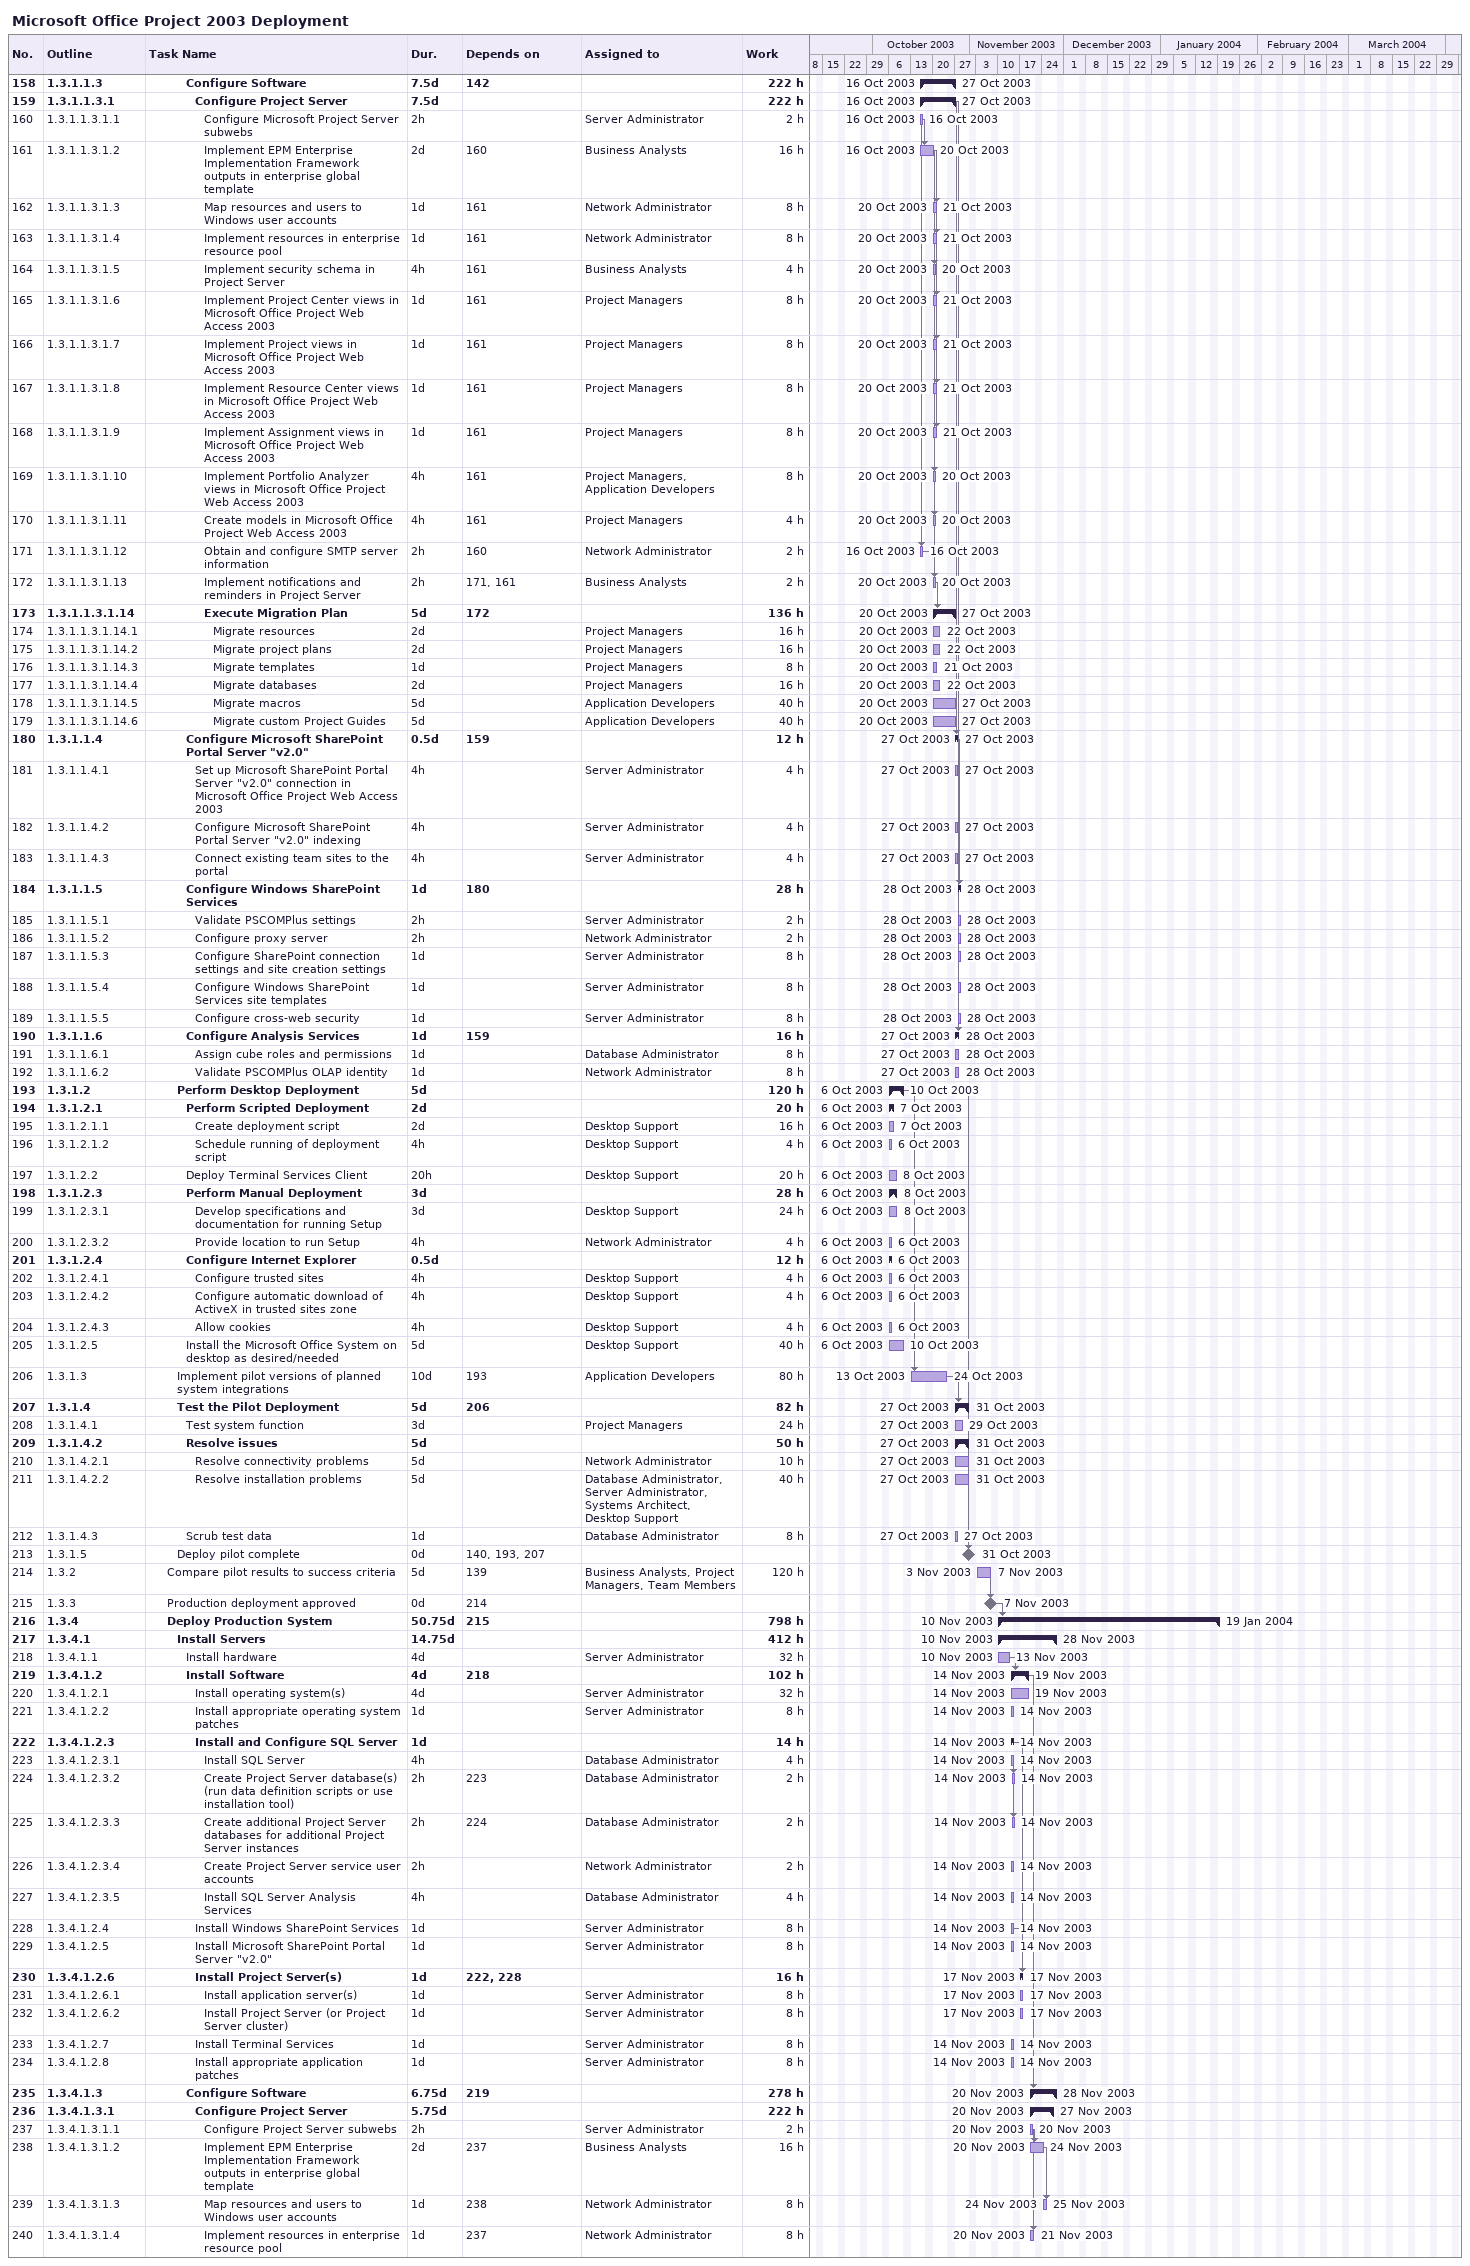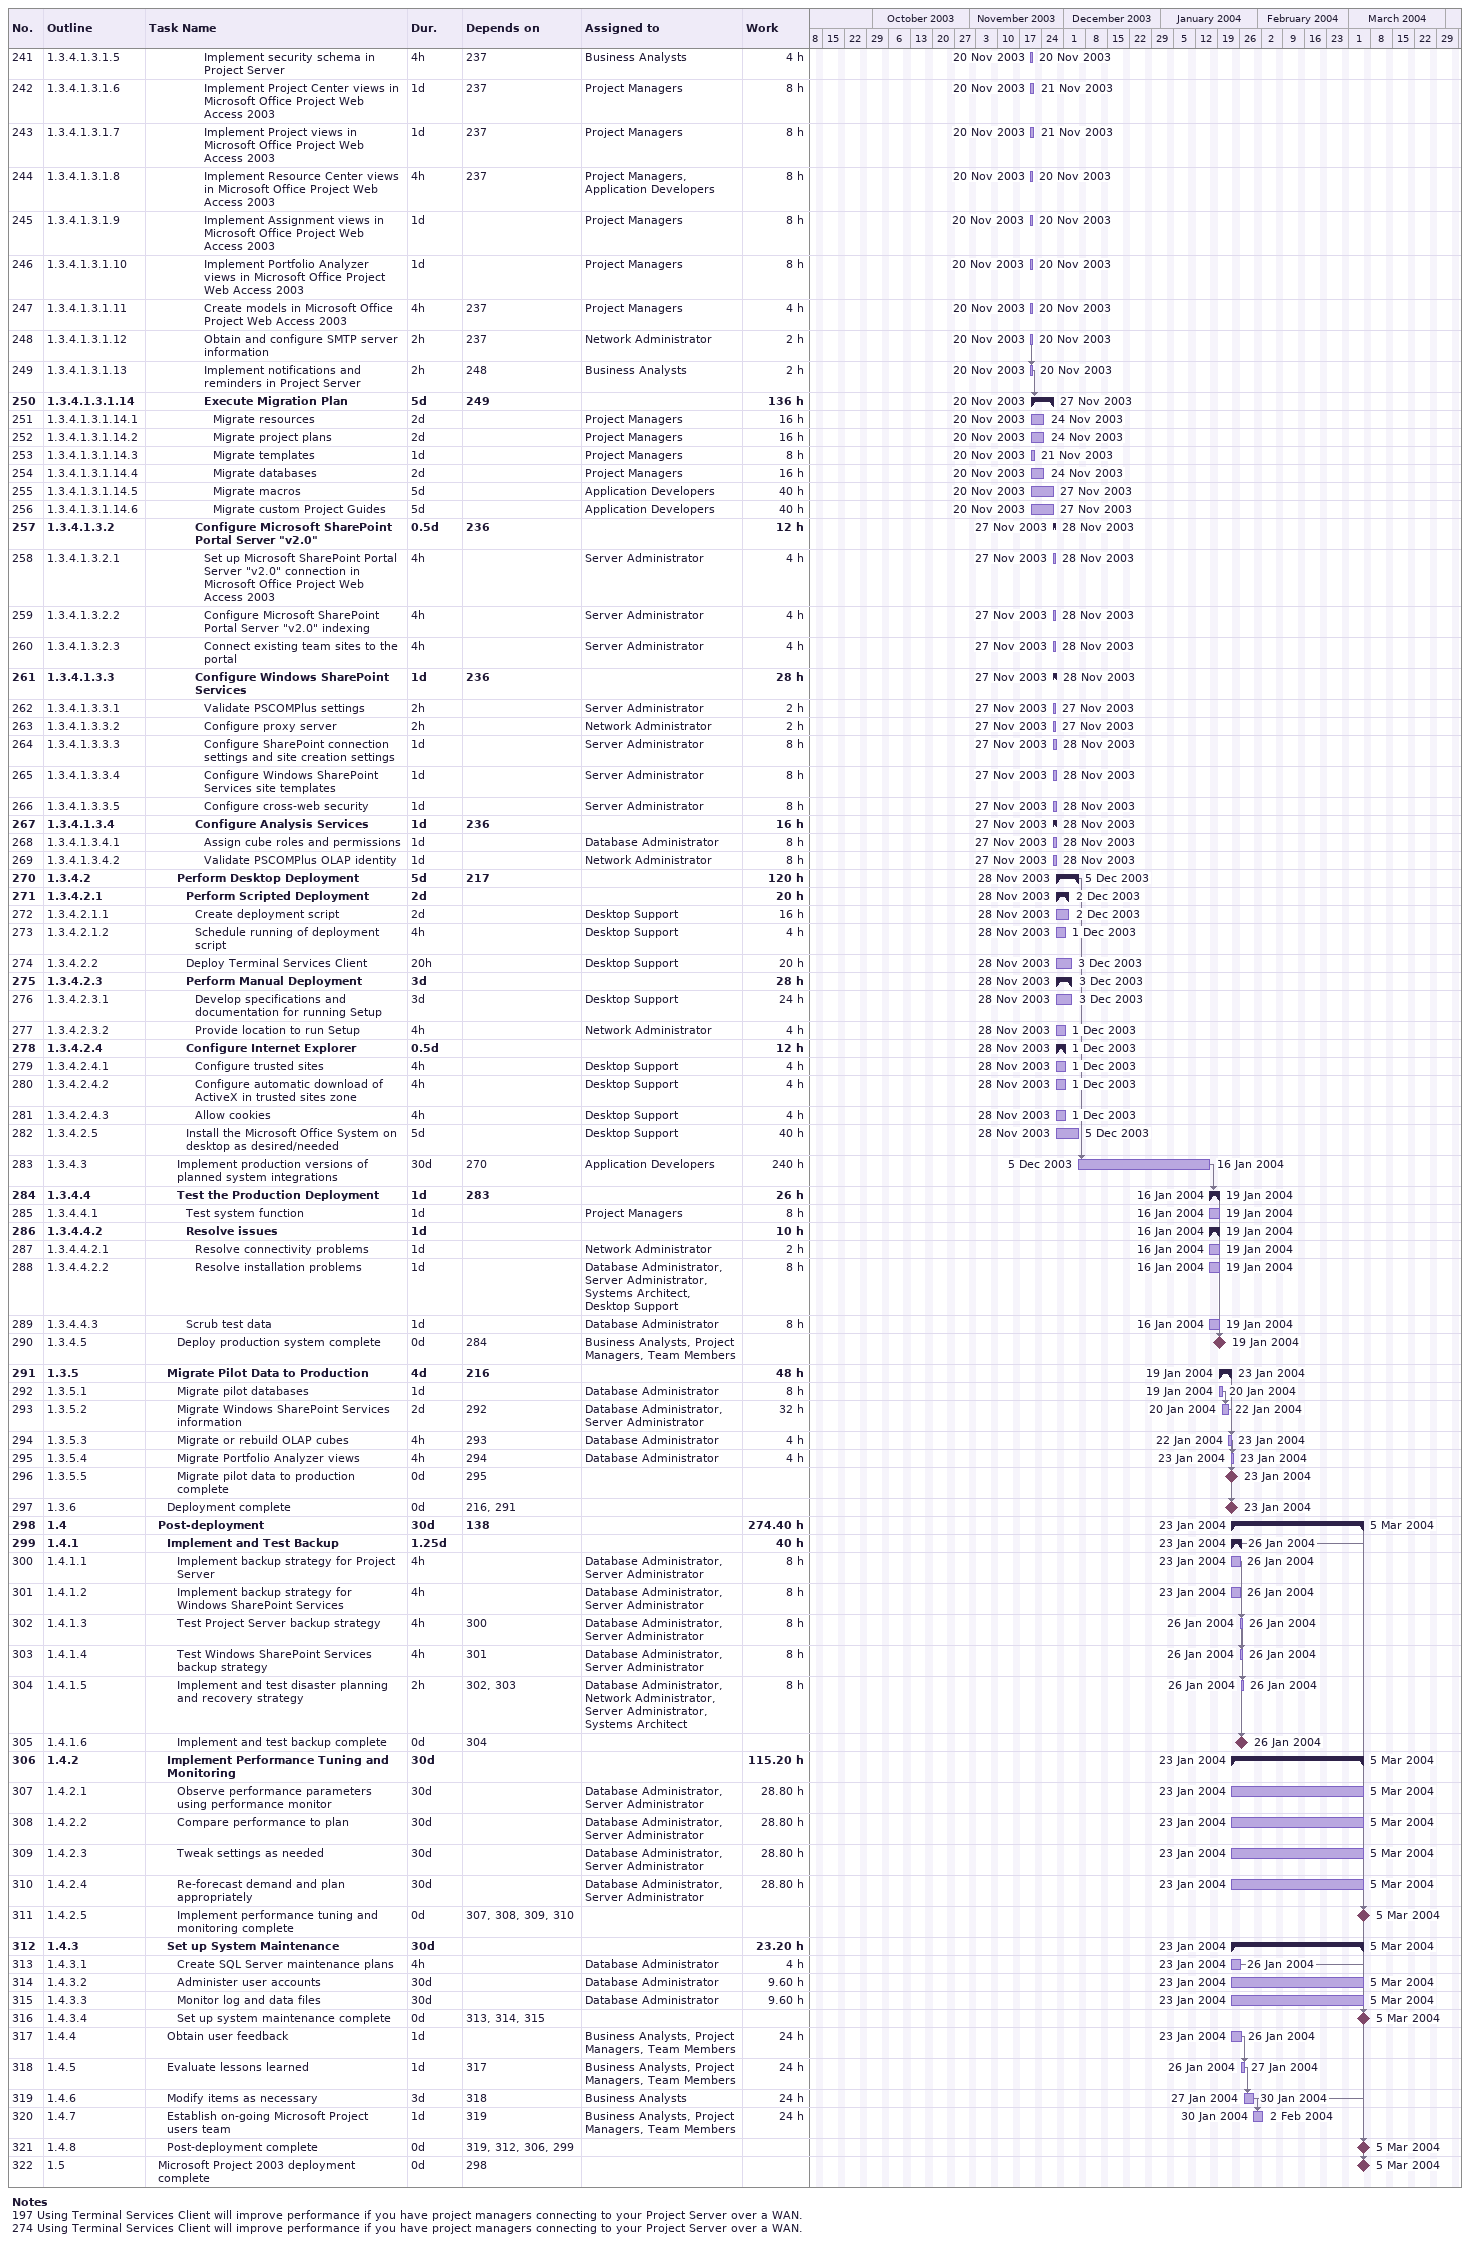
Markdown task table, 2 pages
Microsoft Office Project 2003 Deployment

| ID | WBS | Task | Duration | Start | Finish | Predecessors | Resources | Work (h) |
|---|---|---|---|---|---|---|---|---|
| 158 | 1.3.1.1.3 | **Configure Software** | 7.5d | 2003-10-16 | 2003-10-27 | 142 |  | 222 |
| 159 | 1.3.1.1.3.1 | **Configure Project Server** | 7.5d | 2003-10-16 | 2003-10-27 |  |  | 222 |
| 160 | 1.3.1.1.3.1.1 | Configure Microsoft Project Server subwebs | 2h | 2003-10-16 | 2003-10-16 |  | Server Administrator | 2 |
| 161 | 1.3.1.1.3.1.2 | Implement EPM Enterprise Implementation Framework outputs in enterprise global template | 2d | 2003-10-16 | 2003-10-20 | 160 | Business Analysts | 16 |
| 162 | 1.3.1.1.3.1.3 | Map resources and users to Windows user accounts | 1d | 2003-10-20 | 2003-10-21 | 161 | Network Administrator | 8 |
| 163 | 1.3.1.1.3.1.4 | Implement resources in enterprise resource pool | 1d | 2003-10-20 | 2003-10-21 | 161 | Network Administrator | 8 |
| 164 | 1.3.1.1.3.1.5 | Implement security schema in Project Server | 4h | 2003-10-20 | 2003-10-20 | 161 | Business Analysts | 4 |
| 165 | 1.3.1.1.3.1.6 | Implement Project Center views in Microsoft Office Project Web Access 2003 | 1d | 2003-10-20 | 2003-10-21 | 161 | Project Managers | 8 |
| 166 | 1.3.1.1.3.1.7 | Implement Project views in Microsoft Office Project Web Access 2003 | 1d | 2003-10-20 | 2003-10-21 | 161 | Project Managers | 8 |
| 167 | 1.3.1.1.3.1.8 | Implement Resource Center views in Microsoft Office Project Web Access 2003 | 1d | 2003-10-20 | 2003-10-21 | 161 | Project Managers | 8 |
| 168 | 1.3.1.1.3.1.9 | Implement Assignment views in Microsoft Office Project Web Access 2003 | 1d | 2003-10-20 | 2003-10-21 | 161 | Project Managers | 8 |
| 169 | 1.3.1.1.3.1.10 | Implement Portfolio Analyzer views in Microsoft Office Project Web Access 2003 | 4h | 2003-10-20 | 2003-10-20 | 161 | Project Managers, Application Developers | 8 |
| 170 | 1.3.1.1.3.1.11 | Create models in Microsoft Office Project Web Access 2003 | 4h | 2003-10-20 | 2003-10-20 | 161 | Project Managers | 4 |
| 171 | 1.3.1.1.3.1.12 | Obtain and configure SMTP server information | 2h | 2003-10-16 | 2003-10-16 | 160 | Network Administrator | 2 |
| 172 | 1.3.1.1.3.1.13 | Implement notifications and reminders in Project Server | 2h | 2003-10-20 | 2003-10-20 | 171, 161 | Business Analysts | 2 |
| 173 | 1.3.1.1.3.1.14 | **Execute Migration Plan** | 5d | 2003-10-20 | 2003-10-27 | 172 |  | 136 |
| 174 | 1.3.1.1.3.1.14.1 | Migrate resources | 2d | 2003-10-20 | 2003-10-22 |  | Project Managers | 16 |
| 175 | 1.3.1.1.3.1.14.2 | Migrate project plans | 2d | 2003-10-20 | 2003-10-22 |  | Project Managers | 16 |
| 176 | 1.3.1.1.3.1.14.3 | Migrate templates | 1d | 2003-10-20 | 2003-10-21 |  | Project Managers | 8 |
| 177 | 1.3.1.1.3.1.14.4 | Migrate databases | 2d | 2003-10-20 | 2003-10-22 |  | Project Managers | 16 |
| 178 | 1.3.1.1.3.1.14.5 | Migrate macros | 5d | 2003-10-20 | 2003-10-27 |  | Application Developers | 40 |
| 179 | 1.3.1.1.3.1.14.6 | Migrate custom Project Guides | 5d | 2003-10-20 | 2003-10-27 |  | Application Developers | 40 |
| 180 | 1.3.1.1.4 | **Configure Microsoft SharePoint Portal Server "v2.0"** | 0.5d | 2003-10-27 | 2003-10-27 | 159 |  | 12 |
| 181 | 1.3.1.1.4.1 | Set up Microsoft SharePoint Portal Server "v2.0" connection in Microsoft Office Project Web Access 2003 | 4h | 2003-10-27 | 2003-10-27 |  | Server Administrator | 4 |
| 182 | 1.3.1.1.4.2 | Configure Microsoft SharePoint Portal Server "v2.0" indexing | 4h | 2003-10-27 | 2003-10-27 |  | Server Administrator | 4 |
| 183 | 1.3.1.1.4.3 | Connect existing team sites to the portal | 4h | 2003-10-27 | 2003-10-27 |  | Server Administrator | 4 |
| 184 | 1.3.1.1.5 | **Configure Windows SharePoint Services** | 1d | 2003-10-28 | 2003-10-28 | 180 |  | 28 |
| 185 | 1.3.1.1.5.1 | Validate PSCOMPlus settings | 2h | 2003-10-28 | 2003-10-28 |  | Server Administrator | 2 |
| 186 | 1.3.1.1.5.2 | Configure proxy server | 2h | 2003-10-28 | 2003-10-28 |  | Network Administrator | 2 |
| 187 | 1.3.1.1.5.3 | Configure SharePoint connection settings and site creation settings | 1d | 2003-10-28 | 2003-10-28 |  | Server Administrator | 8 |
| 188 | 1.3.1.1.5.4 | Configure Windows SharePoint Services site templates | 1d | 2003-10-28 | 2003-10-28 |  | Server Administrator | 8 |
| 189 | 1.3.1.1.5.5 | Configure cross-web security | 1d | 2003-10-28 | 2003-10-28 |  | Server Administrator | 8 |
| 190 | 1.3.1.1.6 | **Configure Analysis Services** | 1d | 2003-10-27 | 2003-10-28 | 159 |  | 16 |
| 191 | 1.3.1.1.6.1 | Assign cube roles and permissions | 1d | 2003-10-27 | 2003-10-28 |  | Database Administrator | 8 |
| 192 | 1.3.1.1.6.2 | Validate PSCOMPlus OLAP identity | 1d | 2003-10-27 | 2003-10-28 |  | Network Administrator | 8 |
| 193 | 1.3.1.2 | **Perform Desktop Deployment** | 5d | 2003-10-06 | 2003-10-10 |  |  | 120 |
| 194 | 1.3.1.2.1 | **Perform Scripted Deployment** | 2d | 2003-10-06 | 2003-10-07 |  |  | 20 |
| 195 | 1.3.1.2.1.1 | Create deployment script | 2d | 2003-10-06 | 2003-10-07 |  | Desktop Support | 16 |
| 196 | 1.3.1.2.1.2 | Schedule running of deployment script | 4h | 2003-10-06 | 2003-10-06 |  | Desktop Support | 4 |
| 197 | 1.3.1.2.2 | Deploy Terminal Services Client | 20h | 2003-10-06 | 2003-10-08 |  | Desktop Support | 20 |
| 198 | 1.3.1.2.3 | **Perform Manual Deployment** | 3d | 2003-10-06 | 2003-10-08 |  |  | 28 |
| 199 | 1.3.1.2.3.1 | Develop specifications and documentation for running Setup | 3d | 2003-10-06 | 2003-10-08 |  | Desktop Support | 24 |
| 200 | 1.3.1.2.3.2 | Provide location to run Setup | 4h | 2003-10-06 | 2003-10-06 |  | Network Administrator | 4 |
| 201 | 1.3.1.2.4 | **Configure Internet Explorer** | 0.5d | 2003-10-06 | 2003-10-06 |  |  | 12 |
| 202 | 1.3.1.2.4.1 | Configure trusted sites | 4h | 2003-10-06 | 2003-10-06 |  | Desktop Support | 4 |
| 203 | 1.3.1.2.4.2 | Configure automatic download of ActiveX in trusted sites zone | 4h | 2003-10-06 | 2003-10-06 |  | Desktop Support | 4 |
| 204 | 1.3.1.2.4.3 | Allow cookies | 4h | 2003-10-06 | 2003-10-06 |  | Desktop Support | 4 |
| 205 | 1.3.1.2.5 | Install the Microsoft Office System on desktop as desired/needed | 5d | 2003-10-06 | 2003-10-10 |  | Desktop Support | 40 |
| 206 | 1.3.1.3 | Implement pilot versions of planned system integrations | 10d | 2003-10-13 | 2003-10-24 | 193 | Application Developers | 80 |
| 207 | 1.3.1.4 | **Test the Pilot Deployment** | 5d | 2003-10-27 | 2003-10-31 | 206 |  | 82 |
| 208 | 1.3.1.4.1 | Test system function | 3d | 2003-10-27 | 2003-10-29 |  | Project Managers | 24 |
| 209 | 1.3.1.4.2 | **Resolve issues** | 5d | 2003-10-27 | 2003-10-31 |  |  | 50 |
| 210 | 1.3.1.4.2.1 | Resolve connectivity problems | 5d | 2003-10-27 | 2003-10-31 |  | Network Administrator | 10 |
| 211 | 1.3.1.4.2.2 | Resolve installation problems | 5d | 2003-10-27 | 2003-10-31 |  | Database Administrator, Server Administrator, Systems Architect, Desktop Support | 40 |
| 212 | 1.3.1.4.3 | Scrub test data | 1d | 2003-10-27 | 2003-10-27 |  | Database Administrator | 8 |
| 213 | 1.3.1.5 | Deploy pilot complete | 0d | 2003-10-31 | 2003-10-31 | 140, 193, 207 |  |  |
| 214 | 1.3.2 | Compare pilot results to success criteria | 5d | 2003-11-03 | 2003-11-07 | 139 | Business Analysts, Project Managers, Team Members | 120 |
| 215 | 1.3.3 | Production deployment approved | 0d | 2003-11-07 | 2003-11-07 | 214 |  |  |
| 216 | 1.3.4 | **Deploy Production System** | 50.75d | 2003-11-10 | 2004-01-19 | 215 |  | 798 |
| 217 | 1.3.4.1 | **Install Servers** | 14.75d | 2003-11-10 | 2003-11-28 |  |  | 412 |
| 218 | 1.3.4.1.1 | Install hardware | 4d | 2003-11-10 | 2003-11-13 |  | Server Administrator | 32 |
| 219 | 1.3.4.1.2 | **Install Software** | 4d | 2003-11-14 | 2003-11-19 | 218 |  | 102 |
| 220 | 1.3.4.1.2.1 | Install operating system(s) | 4d | 2003-11-14 | 2003-11-19 |  | Server Administrator | 32 |
| 221 | 1.3.4.1.2.2 | Install appropriate operating system patches | 1d | 2003-11-14 | 2003-11-14 |  | Server Administrator | 8 |
| 222 | 1.3.4.1.2.3 | **Install and Configure SQL Server** | 1d | 2003-11-14 | 2003-11-14 |  |  | 14 |
| 223 | 1.3.4.1.2.3.1 | Install SQL Server | 4h | 2003-11-14 | 2003-11-14 |  | Database Administrator | 4 |
| 224 | 1.3.4.1.2.3.2 | Create Project Server database(s) (run data definition scripts or use installation tool) | 2h | 2003-11-14 | 2003-11-14 | 223 | Database Administrator | 2 |
| 225 | 1.3.4.1.2.3.3 | Create additional Project Server databases for additional Project Server instances | 2h | 2003-11-14 | 2003-11-14 | 224 | Database Administrator | 2 |
| 226 | 1.3.4.1.2.3.4 | Create Project Server service user accounts | 2h | 2003-11-14 | 2003-11-14 |  | Network Administrator | 2 |
| 227 | 1.3.4.1.2.3.5 | Install SQL Server Analysis Services | 4h | 2003-11-14 | 2003-11-14 |  | Database Administrator | 4 |
| 228 | 1.3.4.1.2.4 | Install Windows SharePoint Services | 1d | 2003-11-14 | 2003-11-14 |  | Server Administrator | 8 |
| 229 | 1.3.4.1.2.5 | Install Microsoft SharePoint Portal Server "v2.0" | 1d | 2003-11-14 | 2003-11-14 |  | Server Administrator | 8 |
| 230 | 1.3.4.1.2.6 | **Install Project Server(s)** | 1d | 2003-11-17 | 2003-11-17 | 222, 228 |  | 16 |
| 231 | 1.3.4.1.2.6.1 | Install application server(s) | 1d | 2003-11-17 | 2003-11-17 |  | Server Administrator | 8 |
| 232 | 1.3.4.1.2.6.2 | Install Project Server (or Project Server cluster) | 1d | 2003-11-17 | 2003-11-17 |  | Server Administrator | 8 |
| 233 | 1.3.4.1.2.7 | Install Terminal Services | 1d | 2003-11-14 | 2003-11-14 |  | Server Administrator | 8 |
| 234 | 1.3.4.1.2.8 | Install appropriate application patches | 1d | 2003-11-14 | 2003-11-14 |  | Server Administrator | 8 |
| 235 | 1.3.4.1.3 | **Configure Software** | 6.75d | 2003-11-20 | 2003-11-28 | 219 |  | 278 |
| 236 | 1.3.4.1.3.1 | **Configure Project Server** | 5.75d | 2003-11-20 | 2003-11-27 |  |  | 222 |
| 237 | 1.3.4.1.3.1.1 | Configure Project Server subwebs | 2h | 2003-11-20 | 2003-11-20 |  | Server Administrator | 2 |
| 238 | 1.3.4.1.3.1.2 | Implement EPM Enterprise Implementation Framework outputs in enterprise global template | 2d | 2003-11-20 | 2003-11-24 | 237 | Business Analysts | 16 |
| 239 | 1.3.4.1.3.1.3 | Map resources and users to Windows user accounts | 1d | 2003-11-24 | 2003-11-25 | 238 | Network Administrator | 8 |
| 240 | 1.3.4.1.3.1.4 | Implement resources in enterprise resource pool | 1d | 2003-11-20 | 2003-11-21 | 237 | Network Administrator | 8 |
| 241 | 1.3.4.1.3.1.5 | Implement security schema in Project Server | 4h | 2003-11-20 | 2003-11-20 | 237 | Business Analysts | 4 |
| 242 | 1.3.4.1.3.1.6 | Implement Project Center views in Microsoft Office Project Web Access 2003 | 1d | 2003-11-20 | 2003-11-21 | 237 | Project Managers | 8 |
| 243 | 1.3.4.1.3.1.7 | Implement Project views in Microsoft Office Project Web Access 2003 | 1d | 2003-11-20 | 2003-11-21 | 237 | Project Managers | 8 |
| 244 | 1.3.4.1.3.1.8 | Implement Resource Center views in Microsoft Office Project Web Access 2003 | 4h | 2003-11-20 | 2003-11-20 | 237 | Project Managers, Application Developers | 8 |
| 245 | 1.3.4.1.3.1.9 | Implement Assignment views in Microsoft Office Project Web Access 2003 | 1d | 2003-11-20 | 2003-11-20 |  | Project Managers | 8 |
| 246 | 1.3.4.1.3.1.10 | Implement Portfolio Analyzer views in Microsoft Office Project Web Access 2003 | 1d | 2003-11-20 | 2003-11-20 |  | Project Managers | 8 |
| 247 | 1.3.4.1.3.1.11 | Create models in Microsoft Office Project Web Access 2003 | 4h | 2003-11-20 | 2003-11-20 | 237 | Project Managers | 4 |
| 248 | 1.3.4.1.3.1.12 | Obtain and configure SMTP server information | 2h | 2003-11-20 | 2003-11-20 | 237 | Network Administrator | 2 |
| 249 | 1.3.4.1.3.1.13 | Implement notifications and reminders in Project Server | 2h | 2003-11-20 | 2003-11-20 | 248 | Business Analysts | 2 |
| 250 | 1.3.4.1.3.1.14 | **Execute Migration Plan** | 5d | 2003-11-20 | 2003-11-27 | 249 |  | 136 |
| 251 | 1.3.4.1.3.1.14.1 | Migrate resources | 2d | 2003-11-20 | 2003-11-24 |  | Project Managers | 16 |
| 252 | 1.3.4.1.3.1.14.2 | Migrate project plans | 2d | 2003-11-20 | 2003-11-24 |  | Project Managers | 16 |
| 253 | 1.3.4.1.3.1.14.3 | Migrate templates | 1d | 2003-11-20 | 2003-11-21 |  | Project Managers | 8 |
| 254 | 1.3.4.1.3.1.14.4 | Migrate databases | 2d | 2003-11-20 | 2003-11-24 |  | Project Managers | 16 |
| 255 | 1.3.4.1.3.1.14.5 | Migrate macros | 5d | 2003-11-20 | 2003-11-27 |  | Application Developers | 40 |
| 256 | 1.3.4.1.3.1.14.6 | Migrate custom Project Guides | 5d | 2003-11-20 | 2003-11-27 |  | Application Developers | 40 |
| 257 | 1.3.4.1.3.2 | **Configure Microsoft SharePoint Portal Server "v2.0"** | 0.5d | 2003-11-27 | 2003-11-28 | 236 |  | 12 |
| 258 | 1.3.4.1.3.2.1 | Set up Microsoft SharePoint Portal Server "v2.0" connection in Microsoft Office Project Web Access 2003 | 4h | 2003-11-27 | 2003-11-28 |  | Server Administrator | 4 |
| 259 | 1.3.4.1.3.2.2 | Configure Microsoft SharePoint Portal Server "v2.0" indexing | 4h | 2003-11-27 | 2003-11-28 |  | Server Administrator | 4 |
| 260 | 1.3.4.1.3.2.3 | Connect existing team sites to the portal | 4h | 2003-11-27 | 2003-11-28 |  | Server Administrator | 4 |
| 261 | 1.3.4.1.3.3 | **Configure Windows SharePoint Services** | 1d | 2003-11-27 | 2003-11-28 | 236 |  | 28 |
| 262 | 1.3.4.1.3.3.1 | Validate PSCOMPlus settings | 2h | 2003-11-27 | 2003-11-27 |  | Server Administrator | 2 |
| 263 | 1.3.4.1.3.3.2 | Configure proxy server | 2h | 2003-11-27 | 2003-11-27 |  | Network Administrator | 2 |
| 264 | 1.3.4.1.3.3.3 | Configure SharePoint connection settings and site creation settings | 1d | 2003-11-27 | 2003-11-28 |  | Server Administrator | 8 |
| 265 | 1.3.4.1.3.3.4 | Configure Windows SharePoint Services site templates | 1d | 2003-11-27 | 2003-11-28 |  | Server Administrator | 8 |
| 266 | 1.3.4.1.3.3.5 | Configure cross-web security | 1d | 2003-11-27 | 2003-11-28 |  | Server Administrator | 8 |
| 267 | 1.3.4.1.3.4 | **Configure Analysis Services** | 1d | 2003-11-27 | 2003-11-28 | 236 |  | 16 |
| 268 | 1.3.4.1.3.4.1 | Assign cube roles and permissions | 1d | 2003-11-27 | 2003-11-28 |  | Database Administrator | 8 |
| 269 | 1.3.4.1.3.4.2 | Validate PSCOMPlus OLAP identity | 1d | 2003-11-27 | 2003-11-28 |  | Network Administrator | 8 |
| 270 | 1.3.4.2 | **Perform Desktop Deployment** | 5d | 2003-11-28 | 2003-12-05 | 217 |  | 120 |
| 271 | 1.3.4.2.1 | **Perform Scripted Deployment** | 2d | 2003-11-28 | 2003-12-02 |  |  | 20 |
| 272 | 1.3.4.2.1.1 | Create deployment script | 2d | 2003-11-28 | 2003-12-02 |  | Desktop Support | 16 |
| 273 | 1.3.4.2.1.2 | Schedule running of deployment script | 4h | 2003-11-28 | 2003-12-01 |  | Desktop Support | 4 |
| 274 | 1.3.4.2.2 | Deploy Terminal Services Client | 20h | 2003-11-28 | 2003-12-03 |  | Desktop Support | 20 |
| 275 | 1.3.4.2.3 | **Perform Manual Deployment** | 3d | 2003-11-28 | 2003-12-03 |  |  | 28 |
| 276 | 1.3.4.2.3.1 | Develop specifications and documentation for running Setup | 3d | 2003-11-28 | 2003-12-03 |  | Desktop Support | 24 |
| 277 | 1.3.4.2.3.2 | Provide location to run Setup | 4h | 2003-11-28 | 2003-12-01 |  | Network Administrator | 4 |
| 278 | 1.3.4.2.4 | **Configure Internet Explorer** | 0.5d | 2003-11-28 | 2003-12-01 |  |  | 12 |
| 279 | 1.3.4.2.4.1 | Configure trusted sites | 4h | 2003-11-28 | 2003-12-01 |  | Desktop Support | 4 |
| 280 | 1.3.4.2.4.2 | Configure automatic download of ActiveX in trusted sites zone | 4h | 2003-11-28 | 2003-12-01 |  | Desktop Support | 4 |
| 281 | 1.3.4.2.4.3 | Allow cookies | 4h | 2003-11-28 | 2003-12-01 |  | Desktop Support | 4 |
| 282 | 1.3.4.2.5 | Install the Microsoft Office System on desktop as desired/needed | 5d | 2003-11-28 | 2003-12-05 |  | Desktop Support | 40 |
| 283 | 1.3.4.3 | Implement production versions of planned system integrations | 30d | 2003-12-05 | 2004-01-16 | 270 | Application Developers | 240 |
| 284 | 1.3.4.4 | **Test the Production Deployment** | 1d | 2004-01-16 | 2004-01-19 | 283 |  | 26 |
| 285 | 1.3.4.4.1 | Test system function | 1d | 2004-01-16 | 2004-01-19 |  | Project Managers | 8 |
| 286 | 1.3.4.4.2 | **Resolve issues** | 1d | 2004-01-16 | 2004-01-19 |  |  | 10 |
| 287 | 1.3.4.4.2.1 | Resolve connectivity problems | 1d | 2004-01-16 | 2004-01-19 |  | Network Administrator | 2 |
| 288 | 1.3.4.4.2.2 | Resolve installation problems | 1d | 2004-01-16 | 2004-01-19 |  | Database Administrator, Server Administrator, Systems Architect, Desktop Support | 8 |
| 289 | 1.3.4.4.3 | Scrub test data | 1d | 2004-01-16 | 2004-01-19 |  | Database Administrator | 8 |
| 290 | 1.3.4.5 | Deploy production system complete | 0d | 2004-01-19 | 2004-01-19 | 284 | Business Analysts, Project Managers, Team Members |  |
| 291 | 1.3.5 | **Migrate Pilot Data to Production** | 4d | 2004-01-19 | 2004-01-23 | 216 |  | 48 |
| 292 | 1.3.5.1 | Migrate pilot databases | 1d | 2004-01-19 | 2004-01-20 |  | Database Administrator | 8 |
| 293 | 1.3.5.2 | Migrate Windows SharePoint Services information | 2d | 2004-01-20 | 2004-01-22 | 292 | Database Administrator, Server Administrator | 32 |
| 294 | 1.3.5.3 | Migrate or rebuild OLAP cubes | 4h | 2004-01-22 | 2004-01-23 | 293 | Database Administrator | 4 |
| 295 | 1.3.5.4 | Migrate Portfolio Analyzer views | 4h | 2004-01-23 | 2004-01-23 | 294 | Database Administrator | 4 |
| 296 | 1.3.5.5 | Migrate pilot data to production complete | 0d | 2004-01-23 | 2004-01-23 | 295 |  |  |
| 297 | 1.3.6 | Deployment complete | 0d | 2004-01-23 | 2004-01-23 | 216, 291 |  |  |
| 298 | 1.4 | **Post-deployment** | 30d | 2004-01-23 | 2004-03-05 | 138 |  | 274.40 |
| 299 | 1.4.1 | **Implement and Test Backup** | 1.25d | 2004-01-23 | 2004-01-26 |  |  | 40 |
| 300 | 1.4.1.1 | Implement backup strategy for Project Server | 4h | 2004-01-23 | 2004-01-26 |  | Database Administrator, Server Administrator | 8 |
| 301 | 1.4.1.2 | Implement backup strategy for Windows SharePoint Services | 4h | 2004-01-23 | 2004-01-26 |  | Database Administrator, Server Administrator | 8 |
| 302 | 1.4.1.3 | Test Project Server backup strategy | 4h | 2004-01-26 | 2004-01-26 | 300 | Database Administrator, Server Administrator | 8 |
| 303 | 1.4.1.4 | Test Windows SharePoint Services backup strategy | 4h | 2004-01-26 | 2004-01-26 | 301 | Database Administrator, Server Administrator | 8 |
| 304 | 1.4.1.5 | Implement and test disaster planning and recovery strategy | 2h | 2004-01-26 | 2004-01-26 | 302, 303 | Database Administrator, Network Administrator, Server Administrator, Systems Architect | 8 |
| 305 | 1.4.1.6 | Implement and test backup complete | 0d | 2004-01-26 | 2004-01-26 | 304 |  |  |
| 306 | 1.4.2 | **Implement Performance Tuning and Monitoring** | 30d | 2004-01-23 | 2004-03-05 |  |  | 115.20 |
| 307 | 1.4.2.1 | Observe performance parameters using performance monitor | 30d | 2004-01-23 | 2004-03-05 |  | Database Administrator, Server Administrator | 28.80 |
| 308 | 1.4.2.2 | Compare performance to plan | 30d | 2004-01-23 | 2004-03-05 |  | Database Administrator, Server Administrator | 28.80 |
| 309 | 1.4.2.3 | Tweak settings as needed | 30d | 2004-01-23 | 2004-03-05 |  | Database Administrator, Server Administrator | 28.80 |
| 310 | 1.4.2.4 | Re-forecast demand and plan appropriately | 30d | 2004-01-23 | 2004-03-05 |  | Database Administrator, Server Administrator | 28.80 |
| 311 | 1.4.2.5 | Implement performance tuning and monitoring complete | 0d | 2004-03-05 | 2004-03-05 | 307, 308, 309, 310 |  |  |
| 312 | 1.4.3 | **Set up System Maintenance** | 30d | 2004-01-23 | 2004-03-05 |  |  | 23.20 |
| 313 | 1.4.3.1 | Create SQL Server maintenance plans | 4h | 2004-01-23 | 2004-01-26 |  | Database Administrator | 4 |
| 314 | 1.4.3.2 | Administer user accounts | 30d | 2004-01-23 | 2004-03-05 |  | Database Administrator | 9.60 |
| 315 | 1.4.3.3 | Monitor log and data files | 30d | 2004-01-23 | 2004-03-05 |  | Database Administrator | 9.60 |
| 316 | 1.4.3.4 | Set up system maintenance complete | 0d | 2004-03-05 | 2004-03-05 | 313, 314, 315 |  |  |
| 317 | 1.4.4 | Obtain user feedback | 1d | 2004-01-23 | 2004-01-26 |  | Business Analysts, Project Managers, Team Members | 24 |
| 318 | 1.4.5 | Evaluate lessons learned | 1d | 2004-01-26 | 2004-01-27 | 317 | Business Analysts, Project Managers, Team Members | 24 |
| 319 | 1.4.6 | Modify items as necessary | 3d | 2004-01-27 | 2004-01-30 | 318 | Business Analysts | 24 |
| 320 | 1.4.7 | Establish on-going Microsoft Project users team | 1d | 2004-01-30 | 2004-02-02 | 319 | Business Analysts, Project Managers, Team Members | 24 |
| 321 | 1.4.8 | Post-deployment complete | 0d | 2004-03-05 | 2004-03-05 | 319, 312, 306, 299 |  |  |
| 322 | 1.5 | Microsoft Project 2003 deployment complete | 0d | 2004-03-05 | 2004-03-05 | 298 |  |  |

Notes
- 197: Using Terminal Services Client will improve performance if you have project managers connecting to your Project Server over a WAN.
- 274: Using Terminal Services Client will improve performance if you have project managers connecting to your Project Server over a WAN.
